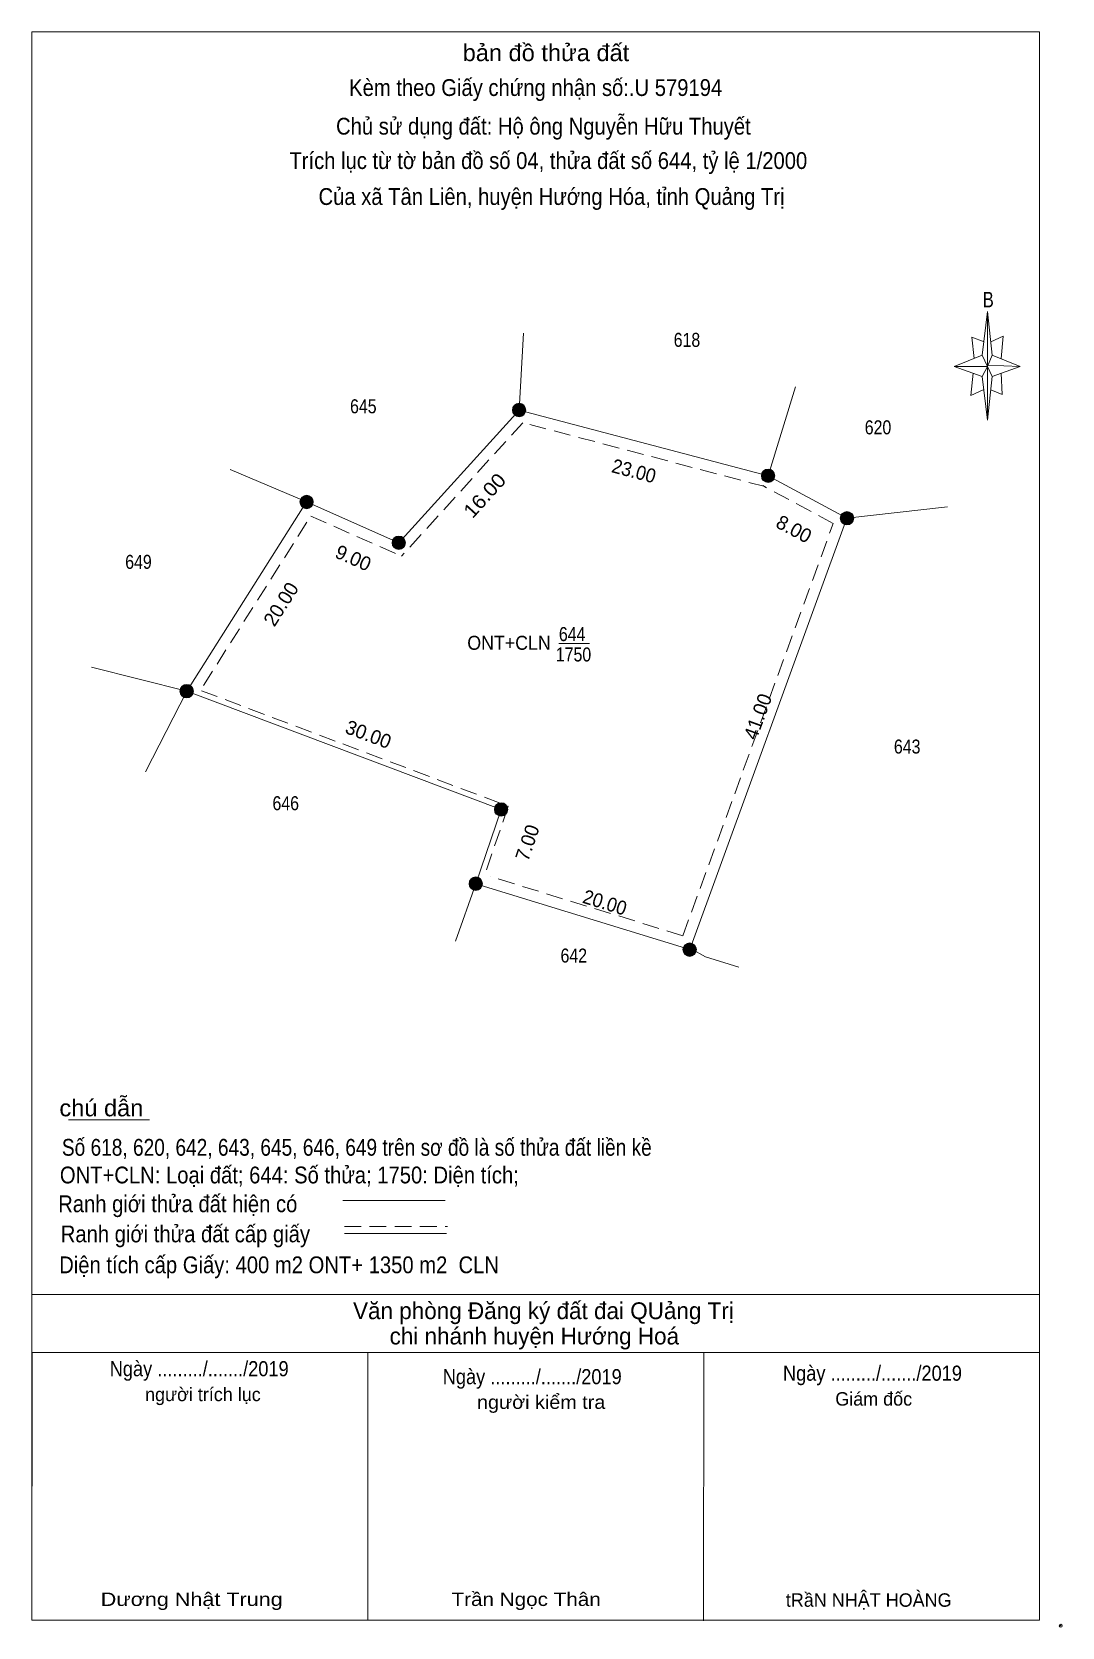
# Model space of a CAD drawing. Header units: metres. Extents: x 548504 to 548596, y 1837985 to 1838127.
import ezdxf
from ezdxf.enums import TextEntityAlignment as Align

# ---------------------------------------------------------------- set-up
doc = ezdxf.new("R2010")
doc.units = ezdxf.units.M
doc.header["$LTSCALE"] = 0.5
doc.header["$PDMODE"] = 32
doc.header["$PDSIZE"] = 0.25
doc.linetypes.add('MEDIUM_DASHED', pattern=[4.5, 3, -1.5])
for name, color, linetype, lineweight in [('10', 7, 'Continuous', 13), ('17', 7, 'Continuous', 13), ('5', 7, 'Continuous', 13), ('55', 7, 'Continuous', 13), ('6', 7, 'Continuous', 13)]:
    doc.layers.add(name, color=color, linetype=linetype, lineweight=lineweight)

msp = doc.modelspace()

# ---------------------------------------------------------------- hatches: boundary and pattern name
at = {"layer": '55'}
for points in [[(548547.88, 1838093.26, 1), (548546.68, 1838093.26, 1)], [(548547.88, 1838093.26, 1), (548546.68, 1838093.26, 1)], [(548570.12, 1838087.39, 1), (548568.92, 1838087.39, 1)], [(548528.9, 1838085.05, 1), (548527.7, 1838085.05, 1)], [(548577.17, 1838083.6, 1), (548575.97, 1838083.6, 1)], [(548537.13, 1838081.41, 1), (548535.93, 1838081.41, 1)], [(548518.19, 1838068.16, 1), (548516.99, 1838068.16, 1)], [(548546.27, 1838057.6, 1), (548545.07, 1838057.6, 1)], [(548544.01, 1838050.97, 1), (548542.81, 1838050.97, 1)], [(548563.12, 1838045.08, 1), (548561.92, 1838045.08, 1)]]:
    msp.add_hatch(color=256, dxfattribs=at).paths.add_polyline_path(points)

# ---------------------------------------------------------------- linework, layer by layer
at = {"layer": '10', "linetype": 'MEDIUM_DASHED'}
for q in [(548575.34, 1838083.13), (548544.69, 1838051.62)]:
    msp.add_line((548561.91, 1838046.32), q, dxfattribs=at)
at = {"layer": '10'}
for q in [(548576.57, 1838083.6), (548543.41, 1838050.97)]:
    msp.add_line((548562.52, 1838045.08), q, dxfattribs=at)
for points in [[(548513.9, 1838060.96), (548517.59, 1838068.16), (548509.08, 1838070.29)], [(548517.59, 1838068.16), (548545.67, 1838057.6), (548543.41, 1838050.97)], [(548562.65, 1838045.16), (548563.93, 1838044.43), (548566.9, 1838043.52)]]:
    msp.add_lwpolyline(points, dxfattribs=at)
at = {"layer": '10', "linetype": 'MEDIUM_DASHED'}
msp.add_lwpolyline([(548518.91, 1838068.2), (548546.3, 1838057.89), (548544.22, 1838051.78)], dxfattribs=at)
at = {"layer": '17'}
for p, q in [((548507.04, 1838029.89), (548514.28, 1838029.89)), ((548503.76, 1837985.22), (548503.78, 1838009.12)), ((548533.76, 1837985.19), (548533.78, 1838009.1)), ((548563.76, 1837985.16), (548563.78, 1838009.08))]:
    msp.add_line(p, q, dxfattribs=at)
at = {"layer": '5'}
for p, q in [((548588.63, 1838098.16), (548589.13, 1838102.06)), ((548589.53, 1838098.16), (548592.03, 1838097.16)), ((548588.63, 1838096.26), (548586.13, 1838097.16)), ((548589.53, 1838096.26), (548589.13, 1838092.36)), ((548590.33, 1838096.56), (548590.43, 1838094.66)), ((548590.43, 1838094.66), (548589.43, 1838095.06))]:
    msp.add_line(p, q, dxfattribs=at)
for points in [[(548503.76, 1838127.02), (548593.76, 1838127.02), (548593.76, 1837985.22), (548503.76, 1837985.22)], [(548589.13, 1838102.06), (548589.53, 1838098.16), (548589.13, 1838097.16)], [(548589.13, 1838097.16), (548586.13, 1838097.16), (548588.63, 1838098.16), (548589.53, 1838096.26), (548592.03, 1838097.16), (548589.13, 1838097.26)], [(548589.13, 1838097.16), (548589.13, 1838092.36), (548588.63, 1838096.26)]]:
    msp.add_lwpolyline(points, close=True, dxfattribs=at)
for points in [[(548588.83, 1838099.36), (548587.73, 1838099.76), (548587.93, 1838097.86)], [(548589.43, 1838099.36), (548590.53, 1838099.86), (548590.33, 1838097.86)], [(548589.13, 1838097.16), (548588.63, 1838098.16), (548586.13, 1838097.16)], [(548587.83, 1838096.56), (548587.63, 1838094.56), (548588.73, 1838095.06)], [(548589.13, 1838097.16), (548589.53, 1838096.26), (548592.03, 1838097.16)]]:
    msp.add_lwpolyline(points, dxfattribs=at)
at = {"layer": '55'}
for p, q in [((548547.28, 1838093.26), (548547.67, 1838100.12)), ((548569.52, 1838087.39), (548571.97, 1838095.34)), ((548528.3, 1838085.05), (548521.48, 1838087.96)), ((548576.57, 1838083.6), (548585.55, 1838084.62)), ((548550.83, 1838072.4), (548553.57, 1838072.4)), ((548543.41, 1838050.97), (548541.61, 1838045.85))]:
    msp.add_line(p, q, dxfattribs=at)
at = {"layer": '55', "linetype": 'MEDIUM_DASHED'}
for p, q in [((548547.61, 1838092.13), (548536.79, 1838080.21)), ((548569.26, 1838086.42), (548547.61, 1838092.13)), ((548575.34, 1838083.13), (548569.05, 1838086.51))]:
    msp.add_line(p, q, dxfattribs=at)
at = {"layer": '55'}
for points in [[(548576.57, 1838083.6), (548569.52, 1838087.39), (548547.28, 1838093.26), (548536.53, 1838081.41)], [(548517.59, 1838068.16), (548528.3, 1838085.05), (548536.53, 1838081.41)]]:
    msp.add_lwpolyline(points, dxfattribs=at)
at = {"layer": '55', "linetype": 'MEDIUM_DASHED'}
msp.add_lwpolyline([(548519.09, 1838068.67), (548528.68, 1838083.79), (548536.79, 1838080.21)], dxfattribs=at)
at = {"layer": '55'}
for centre in [(548547.28, 1838093.26), (548547.28, 1838093.26), (548569.52, 1838087.39), (548528.3, 1838085.05), (548576.57, 1838083.6), (548536.53, 1838081.41), (548517.59, 1838068.16), (548545.67, 1838057.6), (548543.41, 1838050.97), (548562.52, 1838045.08)]:
    msp.add_circle(centre, 0.6, dxfattribs=at)
at = {"layer": '6'}
for p, q in [((548531.53, 1838022.67), (548540.67, 1838022.67)), ((548531.67, 1838019.73), (548540.81, 1838019.73)), ((548503.76, 1838014.28), (548593.76, 1838014.28)), ((548503.76, 1838014.28), (548593.76, 1838014.28)), ((548503.76, 1838009.12), (548593.76, 1838009.12))]:
    msp.add_line(p, q, dxfattribs=at)
at = {"layer": '6', "linetype": 'MEDIUM_DASHED'}
msp.add_line((548531.67, 1838020.35), (548540.87, 1838020.35), dxfattribs=at)
at = {"layer": '6'}
msp.add_point((548595.66, 1837984.72), dxfattribs=at)

# ---------------------------------------------------------------- texts
at = {"layer": '5'}
for s, height, width, p in [('bản đồ thửa đất', 1.5, 1.05, (548549.68, 1838124.41)), ('Kèm theo Giấy chứng nhận số:.U 579194', 1.5, 0.9, (548548.76, 1838121.3)), ('Chủ sử dụng đất: Hộ ông Nguyễn Hữu Thuyết', 1.5, 0.9, (548549.45, 1838117.85)), ('Trích lục từ tờ bản đồ số 04, thửa đất số 644, tỷ lệ 1/2000', 1.5, 0.9, (548549.89, 1838114.78)), ('Của xã Tân Liên, huyện Hướng Hóa, tỉnh Quảng Trị', 1.5, 0.9, (548550.18, 1838111.57)), ('B', 1.378, 0.8, (548589.19, 1838102.43))]:
    msp.add_text(s, height=height, dxfattribs=dict(at, width=width)).set_placement(p, align=Align.CENTER)
at = {"layer": '55'}
for s, width, p in [('618', 0.85, (548562.275, 1838098.9)), ('645', 0.85, (548533.365, 1838092.97)), ('620', 0.85, (548579.34, 1838091.09)), ('649', 0.85, (548513.28, 1838079.08)), ('ONT+CLN', 0.95, (548546.38, 1838071.85)), ('644', 0.85, (548552.02, 1838072.63)), ('1750', 0.85, (548552.14, 1838070.81)), ('643', 0.85, (548581.945, 1838062.59)), ('646', 0.85, (548526.435, 1838057.53)), ('642', 0.85, (548552.165, 1838043.93))]:
    msp.add_text(s, height=1.25, dxfattribs=dict(at, width=width)).set_placement(p, align=Align.CENTER)
for s, rotation, width, p in [('23.00', 345.215, 0.95, (548557.3805, 1838087.2157)), ('16.00', 47.787, 1.1, (548544.6667, 1838085.2101)), ('20.00', 342.87, 0.95, (548554.7609, 1838048.6979))]:
    msp.add_text(s, height=1.25, rotation=rotation, dxfattribs=dict(at, width=width)).set_placement(p, align=Align.CENTER)
for s, rotation, p in [('8.00', 331.738, (548571.5341, 1838082.0853)), ('9.00', 336.141, (548532.2172, 1838079.4801)), ('20.00', 57.621, (548526.5428, 1838075.5953)), ('41.00', 69.961, (548569.1906, 1838065.6808)), ('30.00', 339.39, (548533.6, 1838063.7179)), ('7.00', 71.177, (548548.611, 1838054.4284))]:
    msp.add_text(s, height=1.25, rotation=rotation, dxfattribs=at).set_placement(p, align=Align.CENTER)
at = {"layer": '6'}
for s, width, p in [('chú dẫn', 1.05, (548506.22, 1838030.2)), ('Số 618, 620, 642, 643, 645, 646, 649 trên sơ đồ là số thửa đất liền kề', 0.85, (548506.44, 1838026.68)), ('ONT+CLN: Loại đất; 644: Số thửa; 1750: Diện tích;', 0.9, (548506.26, 1838024.21)), ('Ranh giới thửa đất hiện có ', 0.9, (548506.11, 1838021.64)), ('Ranh giới thửa đất cấp giấy', 0.9, (548506.34, 1838018.95)), ('Diện tích cấp Giấy: 400 m2 ONT+ 1350 m2  CLN', 0.9, (548506.2, 1838016.19))]:
    msp.add_text(s, height=1.5, dxfattribs=dict(at, width=width)).set_placement(p)
for s, height, p in [(' Văn phòng Đăng ký đất đai QUảng Trị', 1.5, (548549.175, 1838012.09)), ('chi nhánh huyện Hướng Hoá', 1.5, (548548.64, 1838009.83)), ('người trích lục', 1.2, (548519.035, 1838004.77)), ('Giám đốc', 1.2, (548578.955, 1838004.37)), ('tRầN NHẬT HOÀNG', 1.2, (548578.51, 1837986.41))]:
    msp.add_text(s, height=height, dxfattribs=at).set_placement(p, align=Align.CENTER)
for s, height, width, p in [('Ngày ........./......./2019', 1.35, 0.9, (548518.705, 1838006.99)), ('Ngày ........./......./2019', 1.35, 0.9, (548548.455, 1838006.28)), ('Ngày ........./......./2019', 1.35, 0.9, (548578.845, 1838006.59)), ('người kiểm tra', 1.2, 1.1, (548549.25, 1838004.08)), ('Dương Nhật Trung', 1.2, 1.2, (548518.035, 1837986.48)), ('Trần Ngọc Thân', 1.2, 1.15, (548547.91, 1837986.48))]:
    msp.add_text(s, height=height, dxfattribs=dict(at, width=width)).set_placement(p, align=Align.CENTER)

doc.saveas('drawing.dxf')
